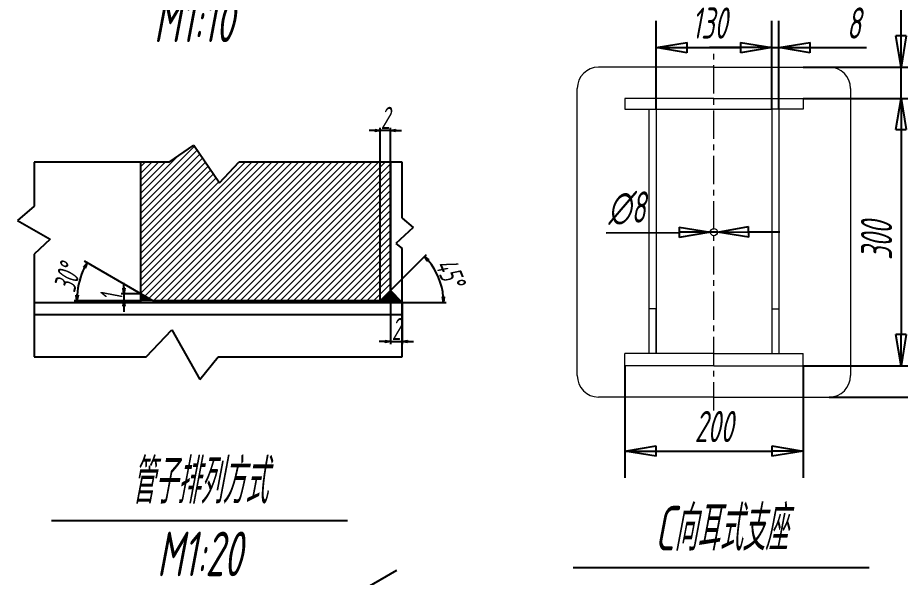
# Model space of a CAD drawing. Header units: millimetres. Extents: x 3797 to 16515, y 762 to 2553.
# Drawn here: x 3989.5 to 4187.6, y 2147 to 2272.5 of the extents above; entities that cross this region are included whole.
import ezdxf
from ezdxf.enums import TextEntityAlignment as Align

# ---------------------------------------------------------------- set-up
doc = ezdxf.new("R2010")
doc.units = ezdxf.units.MM
doc.linetypes.add('CENTER', pattern=[50.8, 31.75, -6.35, 6.35, -6.35])
doc.layers.add('3（中心线）', color=1, linetype='CENTER', lineweight=20)
doc.layers.add('细实线', color=7, linetype='Continuous', lineweight=18)
for name, color, linetype in [('DIM标注-YH', 4, 'Continuous'), ('runner实线1', 7, 'Continuous'), ('runner实线3', 2, 'Continuous'), ('runner文本', 4, 'Continuous')]:
    doc.layers.add(name, color=color, linetype=linetype)
doc.styles.add('runner-文字样式', font='gbeitc.shx', dxfattribs={"width": 0.707, "bigfont": 'gbcbig.shx'})
doc.dimstyles.new('runner标注1 20', dxfattribs={"dimscale": 2.5, "dimtxt": 3.5, "dimasz": 3.5, "dimexe": 3, "dimexo": 0, "dimgap": 1, "dimtad": 1, "dimdec": 4, "dimlfac": 0.75, "dimzin": 9, "dimdsep": 46, "dimtxsty": 'runner-文字样式', "dimblk": 'CLOSED', "dimcen": 0, "dimclrd": 256, "dimclrt": 256, "dimadec": 4, "dimazin": 2, "dimtfac": 1, "dimtdec": 4, "dimtmove": 0, "dimatfit": 3, "dimldrblk": 'CLOSED', "dimfxl": 0, "dimarcsym": 0})
doc.dimstyles.new('runner标注1 3', dxfattribs={"dimscale": 2, "dimtxt": 3.5, "dimasz": 3.5, "dimexe": 3, "dimexo": 0, "dimgap": 1, "dimtad": 1, "dimdec": 4, "dimlfac": 5, "dimzin": 9, "dimdsep": 46, "dimtxsty": 'runner-文字样式', "dimblk": 'CLOSED', "dimcen": 0, "dimclrd": 256, "dimclrt": 256, "dimadec": 4, "dimazin": 2, "dimtfac": 1, "dimtdec": 4, "dimtmove": 0, "dimatfit": 3, "dimldrblk": 'CLOSED', "dimfxl": 0, "dimarcsym": 0})
doc.dimstyles.new('YH-比例缩放1：3', dxfattribs={"dimscale": 0.5, "dimtxt": 10, "dimasz": 2.5, "dimexe": 1.25, "dimexo": 0, "dimtad": 1, "dimlfac": 0.75, "dimtxsty": 'runner-文字样式', "dimblk": 'CLOSED', "dimcen": 2.5, "dimadec": 0, "dimazin": 0, "dimtfac": 1, "dimtmove": 0, "dimatfit": 3, "dimfxl": 0, "dimarcsym": 0})

# ---------------------------------------------------------------- blocks, each defined once
blk = doc.blocks.new('_Closed')
at = {"color": 0, "linetype": 'ByBlock', "lineweight": -2}
for p, q in [((-1, 0.167), (0, 0)), ((-1, 0.167), (-1, -0.167)), ((0, 0), (-1, -0.167)), ((0, 0), (-1, 0))]:
    blk.add_line(p, q, dxfattribs=at)
blk = doc.blocks.new('*D52')
at = {"layer": 'Defpoints', "color": 0, "ltscale": 0.2, "transparency": 16777216}
for p in [(4073.16, 2211.3), (4075.82, 2208.63), (4075.82, 2199.88)]:
    blk.add_point(p, dxfattribs=at)
at = {"layer": 'DIM标注-YH', "color": 0, "lineweight": -2, "ltscale": 0.2, "transparency": 16777216}
for p, q in [((4073.16, 2211.3), (4073.16, 2199.26)), ((4075.82, 2208.63), (4075.82, 2199.26)), ((4071.91, 2199.88), (4070.66, 2199.88)), ((4073.16, 2199.88), (4075.82, 2199.88)), ((4077.07, 2199.88), (4078.32, 2199.88))]:
    blk.add_line(p, q, dxfattribs=at)
at = {"layer": 'DIM标注-YH', "color": 0, "lineweight": -2, "ltscale": 0.2, "transparency": 16777216, "xscale": 1.25, "yscale": 1.25, "zscale": 1.25}
blk.add_blockref('_Closed', (4073.16, 2199.88), dxfattribs=at)
at = {"layer": 'DIM标注-YH', "color": 0, "lineweight": -2, "ltscale": 0.2, "transparency": 16777216, "xscale": 1.25, "yscale": 1.25, "zscale": 1.25, "rotation": 180}
blk.add_blockref('_Closed', (4075.82, 2199.88), dxfattribs=at)
at = {"layer": 'DIM标注-YH', "color": 0, "ltscale": 0.2, "transparency": 16777216, "insert": (4074.49, 2202.69), "char_height": 5, "attachment_point": 5, "style": 'runner-文字样式'}
blk.add_mtext('2', dxfattribs=at)
blk = doc.blocks.new('*D53')
at = {"layer": 'Defpoints', "color": 0, "ltscale": 0.2, "transparency": 16777216}
for p in [(4070.89, 2247.23), (4073.16, 2211.3), (4070.89, 2209.03)]:
    blk.add_point(p, dxfattribs=at)
at = {"layer": 'DIM标注-YH', "color": 0, "lineweight": -2, "ltscale": 0.2, "transparency": 16777216}
for p, q in [((4069.64, 2247.23), (4068.39, 2247.23)), ((4070.89, 2209.03), (4070.89, 2247.85)), ((4073.16, 2247.23), (4070.89, 2247.23)), ((4073.16, 2211.3), (4073.16, 2247.85)), ((4074.41, 2247.23), (4075.66, 2247.23))]:
    blk.add_line(p, q, dxfattribs=at)
at = {"layer": 'DIM标注-YH', "color": 0, "lineweight": -2, "ltscale": 0.2, "transparency": 16777216, "xscale": 1.25, "yscale": 1.25, "zscale": 1.25}
blk.add_blockref('_Closed', (4070.89, 2247.23), dxfattribs=at)
at = {"layer": 'DIM标注-YH', "color": 0, "lineweight": -2, "ltscale": 0.2, "transparency": 16777216, "xscale": 1.25, "yscale": 1.25, "zscale": 1.25, "rotation": 180}
blk.add_blockref('_Closed', (4073.16, 2247.23), dxfattribs=at)
at = {"layer": 'DIM标注-YH', "color": 0, "ltscale": 0.2, "transparency": 16777216, "insert": (4072.02, 2250.04), "char_height": 5, "attachment_point": 5, "style": 'runner-文字样式'}
blk.add_mtext('2', dxfattribs=at)
blk = doc.blocks.new('*D54')
at = {"layer": 'Defpoints', "color": 0, "ltscale": 0.2, "transparency": 16777216}
for p in [(4084.59, 2212.41), (4073.16, 2211.3), (4070.89, 2209.03), (4073.16, 2208.63), (4075.82, 2208.63)]:
    blk.add_point(p, dxfattribs=at)
at = {"layer": 'DIM标注-YH', "color": 0, "lineweight": -2, "ltscale": 0.2, "transparency": 16777216}
for p, q in [((4073.16, 2211.3), (4081.26, 2219.4)), ((4075.82, 2208.63), (4085.71, 2208.63))]:
    blk.add_line(p, q, dxfattribs=at)
blk.add_arc((4070.49, 2208.63), 14.6, 4.9074, 40.0926, dxfattribs=at)
at = {"layer": 'DIM标注-YH', "color": 0, "lineweight": -2, "ltscale": 0.2, "transparency": 16777216, "xscale": 1.25, "yscale": 1.25, "zscale": 1.25}
for p, rotation in [((4080.81, 2218.95), 132.546318099806), ((4085.09, 2208.63), 272.4536819001903)]:
    blk.add_blockref('_Closed', p, dxfattribs=dict(at, rotation=rotation))
at = {"layer": 'DIM标注-YH', "color": 0, "ltscale": 0.2, "transparency": 16777216, "insert": (4086.58, 2215.29), "char_height": 5, "attachment_point": 5, "rotation": 292.5, "style": 'runner-文字样式'}
blk.add_mtext('45°', dxfattribs=at)
blk = doc.blocks.new('*D55')
at = {"layer": 'Defpoints', "color": 0, "ltscale": 0.2, "transparency": 16777216}
for p in [(4017.16, 2210.57), (4013.34, 2209.03), (4017.16, 2209.03)]:
    blk.add_point(p, dxfattribs=at)
at = {"layer": 'DIM标注-YH', "color": 0, "lineweight": -2, "ltscale": 0.2, "transparency": 16777216}
for p, q in [((4013.34, 2211.82), (4013.34, 2213.07)), ((4017.16, 2210.57), (4012.72, 2210.57)), ((4013.34, 2210.57), (4013.34, 2209.03)), ((4017.16, 2209.03), (4012.72, 2209.03)), ((4013.34, 2207.78), (4013.34, 2206.53))]:
    blk.add_line(p, q, dxfattribs=at)
at = {"layer": 'DIM标注-YH', "color": 0, "lineweight": -2, "ltscale": 0.2, "transparency": 16777216, "xscale": 1.25, "yscale": 1.25, "zscale": 1.25}
for p, rotation in [((4013.34, 2210.57), 270), ((4013.34, 2209.03), 90)]:
    blk.add_blockref('_Closed', p, dxfattribs=dict(at, rotation=rotation))
at = {"layer": 'DIM标注-YH', "color": 0, "ltscale": 0.2, "transparency": 16777216, "insert": (4010.53, 2209.8), "char_height": 5, "attachment_point": 5, "rotation": 90, "style": 'runner-文字样式'}
blk.add_mtext('1', dxfattribs=at)
blk = doc.blocks.new('*D56')
at = {"layer": 'Defpoints', "color": 0, "ltscale": 0.2, "transparency": 16777216}
for p in [(4003.81, 2214.86), (4017.16, 2210.57), (4017.16, 2209.03), (4019.82, 2209.03), (4019.82, 2209.03)]:
    blk.add_point(p, dxfattribs=at)
at = {"layer": 'DIM标注-YH', "color": 0, "lineweight": -2, "ltscale": 0.2, "transparency": 16777216}
for p, q in [((4017.16, 2210.57), (4004.52, 2217.87)), ((4017.16, 2209.03), (4002.15, 2209.03))]:
    blk.add_line(p, q, dxfattribs=at)
blk.add_arc((4019.82, 2209.03), 17.04, 154.2029, 175.7971, dxfattribs=at)
at = {"layer": 'DIM标注-YH', "color": 0, "lineweight": -2, "ltscale": 0.2, "transparency": 16777216, "xscale": 1.25, "yscale": 1.25, "zscale": 1.25}
for p, rotation in [((4005.06, 2217.55), 62.10147196343639), ((4002.78, 2209.03), 267.8985280364433)]:
    blk.add_blockref('_Closed', p, dxfattribs=dict(at, rotation=rotation))
at = {"layer": 'DIM标注-YH', "color": 0, "ltscale": 0.2, "transparency": 16777216, "insert": (4000.64, 2214.17), "char_height": 5, "attachment_point": 5, "rotation": 75, "style": 'runner-文字样式'}
blk.add_mtext('30°', dxfattribs=at)
blk = doc.blocks.new('*D4')
at = {"layer": 'Defpoints', "color": 0, "ltscale": 0.2, "transparency": 16777216}
for p in [(4032.86, 2124.49), (4089.44, 2107.89), (4054.19, 2087.54)]:
    blk.add_point(p, dxfattribs=at)
at = {"layer": 'DIM标注-YH', "color": 0, "lineweight": -2, "ltscale": 0.2, "transparency": 16777216}
for p, q in [((4032.86, 2124.49), (4074.6, 2148.59)), ((4054.19, 2087.54), (4095.94, 2111.64))]:
    blk.add_line(p, q, dxfattribs=at)
at = {"layer": 'DIM标注-YH', "lineweight": -2, "ltscale": 0.2, "transparency": 16777216}
blk.add_line((4072.48, 2137.26), (4085.07, 2115.46), dxfattribs=at)
at = {"layer": 'DIM标注-YH', "lineweight": -2, "ltscale": 0.2, "transparency": 16777216, "xscale": 8.75, "yscale": 8.75, "zscale": 8.75}
for p, rotation in [((4068.11, 2144.84), 120.0000000000053), ((4089.44, 2107.89), 300.0000000000053)]:
    blk.add_blockref('_Closed', p, dxfattribs=dict(at, rotation=rotation))
at = {"layer": 'DIM标注-YH', "ltscale": 0.2, "transparency": 16777216, "insert": (4084.73, 2129.8), "char_height": 8.75, "attachment_point": 5, "rotation": 300, "style": 'runner-文字样式'}
blk.add_mtext('32', dxfattribs=at)
blk = doc.blocks.new('*D65')
at = {"layer": 'Defpoints', "color": 0, "ltscale": 0.2, "transparency": 16777216}
for p in [(4171.67, 2261.42), (4171.67, 2187.42), (4203.82, 2187.42)]:
    blk.add_point(p, dxfattribs=at)
at = {"layer": 'DIM标注-YH', "color": 0, "lineweight": -2, "ltscale": 0.2, "transparency": 16777216}
for p, q in [((4171.67, 2261.42), (4209.82, 2261.42)), ((4171.67, 2187.42), (4209.82, 2187.42))]:
    blk.add_line(p, q, dxfattribs=at)
at = {"layer": 'DIM标注-YH', "lineweight": -2, "ltscale": 0.2, "transparency": 16777216}
blk.add_line((4203.82, 2254.42), (4203.82, 2194.42), dxfattribs=at)
at = {"layer": 'DIM标注-YH', "lineweight": -2, "ltscale": 0.2, "transparency": 16777216, "xscale": 7, "yscale": 7, "zscale": 7}
for p, rotation in [((4203.82, 2261.42), 90), ((4203.82, 2187.42), 270)]:
    blk.add_blockref('_Closed', p, dxfattribs=dict(at, rotation=rotation))
at = {"layer": 'DIM标注-YH', "ltscale": 0.2, "transparency": 16777216, "insert": (4198.32, 2221.74), "char_height": 7, "attachment_point": 5, "rotation": 90, "style": 'runner-文字样式'}
blk.add_mtext('370', dxfattribs=at)
blk = doc.blocks.new('*D66')
at = {"layer": 'Defpoints', "color": 0, "ltscale": 0.2, "transparency": 16777216}
for p in [(4125.79, 2194.42), (4165.79, 2194.42), (4165.79, 2175.3)]:
    blk.add_point(p, dxfattribs=at)
at = {"layer": 'DIM标注-YH', "color": 0, "lineweight": -2, "ltscale": 0.2, "transparency": 16777216}
for p, q in [((4125.79, 2194.42), (4125.79, 2169.3)), ((4165.79, 2194.42), (4165.79, 2169.3))]:
    blk.add_line(p, q, dxfattribs=at)
at = {"layer": 'DIM标注-YH', "lineweight": -2, "ltscale": 0.2, "transparency": 16777216}
blk.add_line((4132.79, 2175.3), (4158.79, 2175.3), dxfattribs=at)
at = {"layer": 'DIM标注-YH', "lineweight": -2, "ltscale": 0.2, "transparency": 16777216, "xscale": 7, "yscale": 7, "zscale": 7, "rotation": 180}
blk.add_blockref('_Closed', (4125.79, 2175.3), dxfattribs=at)
at = {"layer": 'DIM标注-YH', "lineweight": -2, "ltscale": 0.2, "transparency": 16777216, "xscale": 7, "yscale": 7, "zscale": 7}
blk.add_blockref('_Closed', (4165.79, 2175.3), dxfattribs=at)
at = {"layer": 'DIM标注-YH', "ltscale": 0.2, "transparency": 16777216, "insert": (4145.79, 2180.8), "char_height": 7, "attachment_point": 5, "style": 'runner-文字样式'}
blk.add_mtext('200', dxfattribs=at)
blk = doc.blocks.new('*D67')
at = {"layer": 'Defpoints', "color": 0, "ltscale": 0.2, "transparency": 16777216}
for p in [(4165.79, 2254.42), (4165.79, 2194.42), (4187.8, 2194.42)]:
    blk.add_point(p, dxfattribs=at)
at = {"layer": 'DIM标注-YH', "color": 0, "lineweight": -2, "ltscale": 0.2, "transparency": 16777216}
for p, q in [((4165.79, 2254.42), (4193.8, 2254.42)), ((4165.79, 2194.42), (4193.8, 2194.42))]:
    blk.add_line(p, q, dxfattribs=at)
at = {"layer": 'DIM标注-YH', "lineweight": -2, "ltscale": 0.2, "transparency": 16777216}
blk.add_line((4187.8, 2247.42), (4187.8, 2201.42), dxfattribs=at)
at = {"layer": 'DIM标注-YH', "lineweight": -2, "ltscale": 0.2, "transparency": 16777216, "xscale": 7, "yscale": 7, "zscale": 7}
for p, rotation in [((4187.8, 2254.42), 90), ((4187.8, 2194.42), 270)]:
    blk.add_blockref('_Closed', p, dxfattribs=dict(at, rotation=rotation))
at = {"layer": 'DIM标注-YH', "ltscale": 0.2, "transparency": 16777216, "insert": (4182.3, 2222.53), "char_height": 7, "attachment_point": 5, "rotation": 90, "style": 'runner-文字样式'}
blk.add_mtext('300', dxfattribs=at)
blk = doc.blocks.new('*D68')
at = {"layer": 'Defpoints', "color": 0, "ltscale": 0.2, "transparency": 16777216}
for p in [(4165.79, 2261.42), (4187.8, 2261.42), (4165.79, 2254.42)]:
    blk.add_point(p, dxfattribs=at)
at = {"layer": 'DIM标注-YH', "lineweight": -2, "ltscale": 0.2, "transparency": 16777216}
for p, q in [((4187.8, 2268.42), (4187.8, 2284.13)), ((4187.8, 2254.42), (4187.8, 2261.42)), ((4187.8, 2247.42), (4187.8, 2240.42))]:
    blk.add_line(p, q, dxfattribs=at)
at = {"layer": 'DIM标注-YH', "color": 0, "lineweight": -2, "ltscale": 0.2, "transparency": 16777216}
for p, q in [((4165.79, 2261.42), (4193.8, 2261.42)), ((4165.79, 2254.42), (4193.8, 2254.42))]:
    blk.add_line(p, q, dxfattribs=at)
at = {"layer": 'DIM标注-YH', "lineweight": -2, "ltscale": 0.2, "transparency": 16777216, "xscale": 7, "yscale": 7, "zscale": 7}
for p, rotation in [((4187.8, 2261.42), 270), ((4187.8, 2254.42), 90)]:
    blk.add_blockref('_Closed', p, dxfattribs=dict(at, rotation=rotation))
at = {"layer": 'DIM标注-YH', "ltscale": 0.2, "transparency": 16777216, "insert": (4182.3, 2279.77), "char_height": 7, "attachment_point": 5, "rotation": 90, "style": 'runner-文字样式'}
blk.add_mtext('35', dxfattribs=at)
blk = doc.blocks.new('*D69')
at = {"layer": 'Defpoints', "color": 0, "ltscale": 0.2, "transparency": 16777216}
for p in [(4158.79, 2265.82), (4132.79, 2252.02), (4158.79, 2252.02)]:
    blk.add_point(p, dxfattribs=at)
at = {"layer": 'DIM标注-YH', "color": 0, "lineweight": -2, "ltscale": 0.2, "transparency": 16777216}
for p, q in [((4132.79, 2252.02), (4132.79, 2271.82)), ((4158.79, 2252.02), (4158.79, 2271.82))]:
    blk.add_line(p, q, dxfattribs=at)
at = {"layer": 'DIM标注-YH', "lineweight": -2, "ltscale": 0.2, "transparency": 16777216}
blk.add_line((4139.79, 2265.82), (4151.79, 2265.82), dxfattribs=at)
at = {"layer": 'DIM标注-YH', "lineweight": -2, "ltscale": 0.2, "transparency": 16777216, "xscale": 7, "yscale": 7, "zscale": 7, "rotation": 180}
blk.add_blockref('_Closed', (4132.79, 2265.82), dxfattribs=at)
at = {"layer": 'DIM标注-YH', "lineweight": -2, "ltscale": 0.2, "transparency": 16777216, "xscale": 7, "yscale": 7, "zscale": 7}
blk.add_blockref('_Closed', (4158.79, 2265.82), dxfattribs=at)
at = {"layer": 'DIM标注-YH', "ltscale": 0.2, "transparency": 16777216, "insert": (4144.79, 2271.32), "char_height": 7, "attachment_point": 5, "style": 'runner-文字样式'}
blk.add_mtext('130', dxfattribs=at)
blk = doc.blocks.new('*D70')
at = {"layer": 'Defpoints', "color": 0, "ltscale": 0.2, "transparency": 16777216}
for p in [(4160.39, 2265.82), (4158.79, 2252.02), (4160.39, 2252.02)]:
    blk.add_point(p, dxfattribs=at)
at = {"layer": 'DIM标注-YH', "color": 0, "lineweight": -2, "ltscale": 0.2, "transparency": 16777216}
for p, q in [((4158.79, 2252.02), (4158.79, 2271.82)), ((4160.39, 2252.02), (4160.39, 2271.82))]:
    blk.add_line(p, q, dxfattribs=at)
at = {"layer": 'DIM标注-YH', "lineweight": -2, "ltscale": 0.2, "transparency": 16777216}
for p, q in [((4151.79, 2265.82), (4144.79, 2265.82)), ((4158.79, 2265.82), (4160.39, 2265.82)), ((4167.39, 2265.82), (4180.04, 2265.82))]:
    blk.add_line(p, q, dxfattribs=at)
at = {"layer": 'DIM标注-YH', "lineweight": -2, "ltscale": 0.2, "transparency": 16777216, "xscale": 7, "yscale": 7, "zscale": 7}
blk.add_blockref('_Closed', (4158.79, 2265.82), dxfattribs=at)
at = {"layer": 'DIM标注-YH', "lineweight": -2, "ltscale": 0.2, "transparency": 16777216, "xscale": 7, "yscale": 7, "zscale": 7, "rotation": 180}
blk.add_blockref('_Closed', (4160.39, 2265.82), dxfattribs=at)
at = {"layer": 'DIM标注-YH', "ltscale": 0.2, "transparency": 16777216, "insert": (4177.21, 2271.32), "char_height": 7, "attachment_point": 5, "style": 'runner-文字样式'}
blk.add_mtext('8', dxfattribs=at)
blk = doc.blocks.new('*D71')
at = {"layer": 'Defpoints', "color": 0, "ltscale": 0.2, "transparency": 16777216}
for p in [(4144.99, 2224.42), (4146.59, 2224.43)]:
    blk.add_point(p, dxfattribs=at)
at = {"layer": 'DIM标注-YH', "lineweight": -2, "ltscale": 0.2, "transparency": 16777216}
for p, q in [((4121.63, 2224.26), (4137.99, 2224.37)), ((4146.59, 2224.43), (4144.99, 2224.42)), ((4153.59, 2224.47), (4160.59, 2224.52))]:
    blk.add_line(p, q, dxfattribs=at)
at = {"layer": 'DIM标注-YH', "lineweight": -2, "ltscale": 0.2, "transparency": 16777216, "xscale": 7, "yscale": 7, "zscale": 7}
for p, rotation in [((4144.99, 2224.42), 0.3768611223745964), ((4146.59, 2224.43), 180.3768611223746)]:
    blk.add_blockref('_Closed', p, dxfattribs=dict(at, rotation=rotation))
at = {"layer": 'DIM标注-YH', "ltscale": 0.2, "transparency": 16777216, "insert": (4126.27, 2229.79), "char_height": 7, "attachment_point": 5, "rotation": 0.3769, "style": 'runner-文字样式'}
blk.add_mtext('∅8', dxfattribs=at)

msp = doc.modelspace()

# ---------------------------------------------------------------- hatches: boundary and pattern name
at = {"layer": 'runner实线3'}
h = msp.add_hatch(dxfattribs=at)
h.set_pattern_fill('ANGLE', color=6, scale=0.013333, angle=45)
h.set_pattern_definition([(45, (-8964.05883, -15706.30857), (-0.06585521155, 0.06585521155), [0.06773333333, -0.0254]), (135, (-8964.05883, -15706.30857), (-0.06585521155, -0.06585521155), [0.06773333333, -0.0254])])
h.paths.add_polyline_path([(4073.1568776, 2208.6311175), (4075.8235443, 2208.6311175), (4073.1568776, 2211.2977841), (4070.8902109, 2209.0311175), (4070.8902109, 2208.6311175)])
at = {"layer": '细实线'}
h = msp.add_hatch(dxfattribs=at)
h.set_pattern_fill('ANSI31', color=3, scale=0.333333)
h.set_pattern_definition([(45, (-38.5628, -5525.4131), (-0.74835468, 0.74835468), [])])
h.paths.add_polyline_path([(4070.8902109, 2209.0311175), (4073.1568776, 2211.2977841), (4073.1568776, 2240.121292), (4039.1482413, 2240.121292), (4034.8137067, 2235.4610048), (4029.0342103, 2243.9142627), (4023.4611571, 2240.121292), (4017.1568776, 2240.121292), (4017.1568776, 2210.5707182), (4019.8235443, 2209.0311175)])
at = {"layer": '细实线', "ltscale": 0.2}
h = msp.add_hatch(dxfattribs=at)
h.set_pattern_fill('ANSI37', color=6, scale=0.0133)
h.set_pattern_definition([(45, (-57840.89898, -114496.326223), (-0.029859351603, 0.029859351603), []), (135, (-57840.89898, -114496.326223), (-0.029859351603, -0.029859351603), [])])
h.paths.add_polyline_path([(4019.8235443, 2209.0311175), (4017.1568776, 2210.5707182), (4017.1568776, 2209.0311175)])

# ---------------------------------------------------------------- linework, layer by layer
at = {"layer": '3（中心线）', "ltscale": 0.2}
msp.add_line((4145.7894018, 2184.3951829), (4145.7894018, 2265.8193866), dxfattribs=at)
at = {"layer": 'Defpoints'}
for p, q in [((3997.0754368, 2159.7370954), (4063.5245963, 2159.7370954)), ((4114.1720178, 2149.1884422), (4180.6211774, 2149.1884422))]:
    msp.add_line(p, q, dxfattribs=at)
at = {"layer": 'runner实线1'}
for p, q in [((4017.1568776, 2208.6311175), (4017.1568776, 2240.121292)), ((4073.1568776, 2240.121292), (4073.1568776, 2211.2977841)), ((4019.8235443, 2209.0311175), (4017.1568776, 2210.5707182)), ((4070.8902109, 2209.0311175), (4073.1568776, 2211.2977841)), ((4075.8235443, 2208.6311175), (4073.1568776, 2211.2977841)), ((3993.1514184, 2208.6311175), (4073.1568776, 2208.6311175)), ((4070.8902109, 2209.0311175), (4019.8235443, 2209.0311175)), ((4070.8902109, 2209.0311175), (4070.4902109, 2209.0311175)), ((4070.8902109, 2209.0311175), (4070.8902109, 2208.6311175)), ((4073.1568776, 2208.6311175), (4075.8235443, 2208.6311175)), ((3993.1514184, 2205.9644508), (4075.8235443, 2205.9644508))]:
    msp.add_line(p, q, dxfattribs=at)
at = {"layer": 'runner实线3'}
for p, q in [((4023.4611571, 2240.121292), (4029.0342103, 2243.9142627)), ((4029.0342103, 2243.9142627), (4034.8137067, 2235.4610048)), ((3993.1514184, 2240.121292), (3993.1514184, 2230.2706707)), ((4023.4611571, 2240.121292), (3993.1514184, 2240.121292)), ((4034.8137067, 2235.4610048), (4039.1482413, 2240.121292)), ((4075.8235443, 2240.121292), (4039.1482413, 2240.121292)), ((4075.8235443, 2227.5291131), (4075.8235443, 2240.121292)), ((3993.1514184, 2230.2706707), (3989.4790826, 2227.0084633)), ((4075.8235443, 2227.5291131), (4078.2490117, 2225.476778)), ((3989.4790826, 2227.0084633), (3996.799254, 2222.8463316)), ((4078.2490117, 2225.476778), (4074.3552808, 2221.8421347)), ((3996.799254, 2222.8463316), (3993.1514184, 2219.4716086)), ((4074.3552808, 2221.8421347), (4075.8235443, 2220.7405652)), ((3993.1514184, 2219.4927519), (3993.1514184, 2196.463337)), ((4075.8235443, 2196.463337), (4075.8235443, 2220.7405652)), ((4018.3498995, 2196.463337), (4024.0813287, 2202.4884869)), ((4024.0813287, 2202.4884869), (4030.3859149, 2191.3247664)), ((3993.1514184, 2196.463337), (4018.3498995, 2196.463337)), ((4030.3859149, 2191.3247664), (4034.4874813, 2196.463337)), ((4034.4874813, 2196.463337), (4075.8235443, 2196.463337))]:
    msp.add_line(p, q, dxfattribs=at)
at = {"layer": '细实线', "ltscale": 0.067}
for p, q in [((4132.7894018, 2261.4212596), (4119.9054018, 2261.4212596)), ((4145.7894018, 2261.4212596), (4132.7894018, 2261.4212596)), ((4145.7894018, 2261.4212596), (4158.7894018, 2261.4212596)), ((4158.7894018, 2261.4212596), (4171.6734018, 2261.4212596)), ((4115.1054018, 2192.2212596), (4115.1054018, 2256.6212596)), ((4176.4734018, 2256.6212596), (4176.4734018, 2192.2212596)), ((4145.7894018, 2254.4212596), (4125.7894018, 2254.4212596)), ((4125.7894018, 2254.4212596), (4125.7894018, 2252.0212596)), ((4132.7894018, 2254.4212596), (4131.1894018, 2254.4212596)), ((4145.7894018, 2254.4212596), (4132.7894018, 2254.4212596)), ((4145.7894018, 2254.4212596), (4158.7894018, 2254.4212596)), ((4145.7894018, 2254.4212596), (4165.7894018, 2254.4212596)), ((4158.7894018, 2254.4212596), (4160.3894018, 2254.4212596)), ((4165.7894018, 2254.4212596), (4165.7894018, 2252.0212596)), ((4125.7894018, 2252.0212596), (4131.1894018, 2252.0212596)), ((4131.1894018, 2252.0212596), (4145.7894018, 2252.0212596)), ((4131.1894018, 2252.0212596), (4131.1894018, 2197.2212596)), ((4132.7894018, 2252.0212596), (4132.7894018, 2197.2212596)), ((4145.7894018, 2252.0212596), (4158.7894018, 2252.0212596)), ((4158.7894018, 2252.0212596), (4158.7894018, 2197.2212596)), ((4160.3894018, 2252.0212596), (4158.7894018, 2252.0212596)), ((4160.3894018, 2252.0212596), (4160.3894018, 2197.2212596)), ((4165.7894018, 2252.0212596), (4160.3894018, 2252.0212596)), ((4132.7894018, 2224.4212596), (4132.7894018, 2224.4212596)), ((4132.7894018, 2207.2212596), (4131.1894018, 2207.2212596)), ((4132.7894018, 2197.2212596), (4132.7894018, 2207.2212596)), ((4158.7894018, 2207.2212596), (4160.3894018, 2207.2212596)), ((4132.7894018, 2197.2212596), (4125.7894018, 2197.2212596)), ((4125.7894018, 2194.4212596), (4125.7894018, 2197.2212596)), ((4145.7894018, 2197.2212596), (4132.7894018, 2197.2212596)), ((4145.7894018, 2197.2212596), (4158.7894018, 2197.2212596)), ((4158.7894018, 2197.2212596), (4165.7894018, 2197.2212596)), ((4165.7894018, 2194.4212596), (4165.7894018, 2197.2212596)), ((4145.7894018, 2194.4212596), (4125.7894018, 2194.4212596)), ((4145.7894018, 2194.4212596), (4165.7894018, 2194.4212596)), ((4145.7894018, 2194.4212596), (4160.6796062, 2194.4212596)), ((4145.7894018, 2194.4212596), (4159.874716, 2194.4212596)), ((4145.7894018, 2187.4212596), (4119.9054018, 2187.4212596)), ((4145.7894018, 2187.4212596), (4165.7894018, 2187.4212596)), ((4145.7894018, 2187.4212596), (4171.6734018, 2187.4212596))]:
    msp.add_line(p, q, dxfattribs=at)
at = {"layer": '细实线', "ltscale": 0.2}
msp.add_line((4019.8235443, 2209.0311175), (4017.1568776, 2209.0311175), dxfattribs=at)
at = {"layer": '细实线', "ltscale": 0.067}
msp.add_circle((4145.7894018, 2224.4212596), 0.8, dxfattribs=at)
for centre, start, end in [((4119.9054018, 2256.6212596), 90, 180), ((4171.6734018, 2256.6212596), 0, 90), ((4119.9054018, 2192.2212596), 180, 270), ((4171.6734018, 2192.2212596), 270, 0)]:
    msp.add_arc(centre, 4.8, start, end, dxfattribs=at)

# ---------------------------------------------------------------- texts
at = {"layer": 'runner文本', "style": 'runner-文字样式', "width": 0.707}
for s, p in [('M1:10', (4029.0515159, 2272.0406963)), ('管子排列方式', (4030.3000165, 2168.530438)), ('C向耳式支座', (4147.3965976, 2157.9817848)), ('M1:20', (4030.3000165, 2152.2305175))]:
    msp.add_text(s, height=10, dxfattribs=at).set_placement(p, align=Align.MIDDLE_CENTER)

# ---------------------------------------------------------------- dimensions: what is measured, and where the dimension line sits
at = {"layer": 'DIM标注-YH', "ltscale": 0.2}
for base, p1, p2, picture, middle in [((4187.7990537, 2261.4212596), (4165.7894018, 2254.4212596), (4165.7894018, 2261.4212596), '*D68', (4187.7990537, 2279.7749655)), ((4203.8227123, 2187.4212596), (4171.6734018, 2261.4212596), (4171.6734018, 2187.4212596), '*D65', (4203.8227123, 2221.7401751)), ((4187.7968054, 2194.4212596), (4165.7894018, 2254.4212596), (4165.7894018, 2194.4212596), '*D67', (4187.7968054, 2222.5273728))]:
    dim = msp.add_linear_dim(base=base, p1=p1, p2=p2, angle=90, dimstyle='runner标注1 3', dxfattribs=at)
    dim.commit()
    dim.dimension.update_dxf_attribs({"geometry": picture, "text_midpoint": middle, "dimtype": 160})
for base, p1, p2, picture, middle in [((4158.7894018, 2265.8193866), (4132.7894018, 2252.0212596), (4158.7894018, 2252.0212596), '*D69', (4144.7894018, 2265.8193866)), ((4160.3894018, 2265.8193866), (4158.7894018, 2252.0212596), (4160.3894018, 2252.0212596), '*D70', (4177.2142351, 2265.8193866))]:
    dim = msp.add_linear_dim(base=base, p1=p1, p2=p2, dimstyle='runner标注1 3', dxfattribs=at)
    dim.commit()
    dim.dimension.update_dxf_attribs({"geometry": picture, "text_midpoint": middle, "dimtype": 160})
dim = msp.add_linear_dim(base=(4070.8902109, 2247.2269941), p1=(4073.1568776, 2211.2977841), p2=(4070.8902109, 2209.0311175), dimstyle='YH-比例缩放1：3', override={"dimdec": 0}, dxfattribs=at)
dim.commit()
dim.dimension.update_dxf_attribs({"geometry": '*D53', "text_midpoint": (4072.0235443, 2250.0394941)})
dim = msp.add_diameter_dim_2p(p1=(4146.5893845, 2224.4265215), p2=(4144.9894191, 2224.4159976), dimstyle='runner标注1 3', dxfattribs=at)
dim.commit()
dim.dimension.update_dxf_attribs({"geometry": '*D71', "text_midpoint": (4126.2729391, 2229.7930078)})
for base, line1, line2, picture, middle in [((4003.8072425, 2214.8605746), ((4019.8235443, 2209.0311175), (4017.1568776, 2210.5707182)), ((4019.8235443, 2209.0311175), (4017.1568776, 2209.0311175)), '*D56', (4000.6434523, 2214.1704076)), ((4084.5915684, 2212.4095648), ((4070.8902109, 2209.0311175), (4073.1568776, 2211.2977841)), ((4073.1568776, 2208.6311175), (4075.8235443, 2208.6311175)), '*D54', (4086.5761542, 2215.2941333))]:
    dim = msp.add_angular_dim_2l(base=base, line1=line1, line2=line2, dimstyle='YH-比例缩放1：3', dxfattribs=at)
    dim.commit()
    dim.dimension.update_dxf_attribs({"geometry": picture, "text_midpoint": middle})
dim = msp.add_linear_dim(base=(4013.3448025, 2209.0311175), p1=(4017.1568776, 2210.5707182), p2=(4017.1568776, 2209.0311175), angle=90, dimstyle='YH-比例缩放1：3', override={"dimdec": 0}, dxfattribs=at)
dim.commit()
dim.dimension.update_dxf_attribs({"geometry": '*D55', "text_midpoint": (4010.5323025, 2209.8009178)})
for base, p1, p2, dimstyle, picture, middle in [((4075.8235443, 2199.8808595), (4073.1568776, 2211.2977841), (4075.8235443, 2208.6311175), 'YH-比例缩放1：3', '*D52', (4074.4902109, 2202.6933595)), ((4165.7894018, 2175.295709), (4125.7894018, 2194.4212596), (4165.7894018, 2194.4212596), 'runner标注1 3', '*D66', (4145.7894018, 2180.795709))]:
    dim = msp.add_linear_dim(base=base, p1=p1, p2=p2, dimstyle=dimstyle, dxfattribs=at)
    dim.commit()
    dim.dimension.update_dxf_attribs({"geometry": picture, "text_midpoint": middle})
dim = msp.add_aligned_dim(p1=(4032.8605127, 2124.4863901), p2=(4054.1938461, 2087.5359729), distance=40.7018801, dimstyle='runner标注1 20', dxfattribs=at)
dim.commit()
dim.dimension.update_dxf_attribs({"geometry": '*D4', "text_midpoint": (4084.7299662, 2129.7996215)})

doc.saveas('drawing.dxf')
